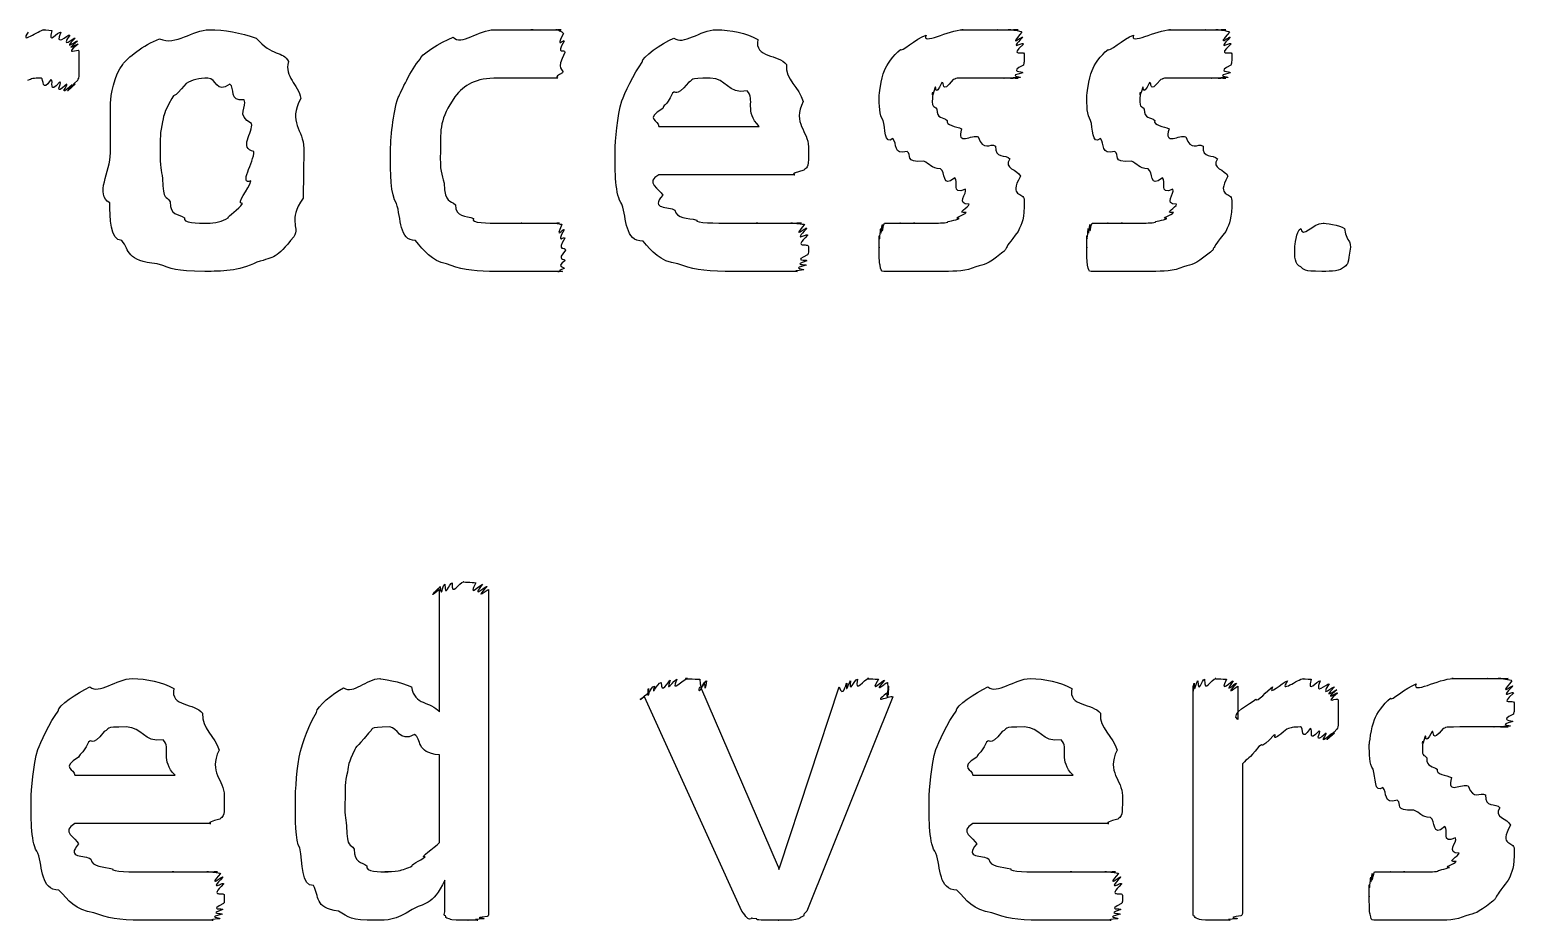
# Model space of a CAD drawing. Header units: millimetres. Extents: x 0 to 216, y 0 to 279.
# Drawn here: x 119.39 to 130.24, y 147.65 to 154.15 of the extents above; entities that cross this region are included whole.
import ezdxf

# ---------------------------------------------------------------- set-up
doc = ezdxf.new("R2010")
doc.units = ezdxf.units.MM
doc.layers.get('0').update_dxf_attribs({"linetype": 'CONTINUOUS'})

msp = doc.modelspace()

# ---------------------------------------------------------------- linework, layer by layer
at = {"color": 0}
for p, q in [((119.753, 153.914), (119.753, 153.914)), ((123.989, 153.446), (124.722, 153.446)), ((121.032, 153.264), (121.032, 153.264)), ((121.395, 153.286), (121.395, 153.286)), ((125.081, 153.297), (125.081, 153.236)), ((124.976, 153.093), (123.989, 153.093)), ((126.657, 152.906), (126.657, 152.906)), ((128.173, 152.906), (128.173, 152.906)), ((129.039, 152.564), (129.039, 152.564)), ((123.308, 152.542), (123.308, 152.542)), ((122.386, 149.173), (122.386, 150.066)), ((122.745, 150.066), (122.745, 147.706)), ((124.292, 149.354), (124.86, 148.042)), ((124.871, 148.042), (125.306, 149.354)), ((125.665, 149.36), (125.665, 149.36)), ((127.891, 147.706), (127.891, 149.36)), ((128.217, 149.36), (128.217, 149.117)), ((124.595, 147.718), (123.884, 149.283)), ((125.698, 149.283), (125.069, 147.718)), ((128.95, 149.178), (128.95, 149.178)), ((122.386, 148.219), (122.386, 148.858)), ((128.25, 148.792), (128.25, 147.706)), ((119.724, 148.71), (120.457, 148.71)), ((126.282, 148.71), (127.015, 148.71)), ((120.815, 148.561), (120.815, 148.5)), ((127.374, 148.561), (127.374, 148.5)), ((120.711, 148.357), (119.724, 148.357)), ((127.269, 148.357), (126.282, 148.357)), ((130.236, 148.169), (130.236, 148.169)), ((124.86, 148.042), (124.865, 148.021)), ((124.865, 148.021), (124.871, 148.042)), ((122.425, 147.712), (122.425, 147.943))]:
    msp.add_line(p, q, dxfattribs=at)
for points in [[(119.384, 154.135), (119.312, 154.033), (119.462, 154.152), (119.499, 154.152)], [(119.499, 154.152), (119.48, 154.152), (119.532, 154.149), (119.555, 154.146)], [(119.555, 154.146), (119.524, 154.03), (119.599, 154.142), (119.621, 154.135)], [(119.621, 154.135), (119.572, 154.015), (119.668, 154.12), (119.687, 154.113)], [(119.687, 154.113), (119.61, 154), (119.717, 154.098), (119.725, 154.091)], [(119.725, 154.091), (119.623, 153.986), (119.738, 154.076), (119.742, 154.069)], [(119.742, 154.069), (119.632, 153.975), (119.747, 154.058), (119.747, 154.047)], [(120.073, 153.898), (120.106, 153.945), (120.224, 154.041), (120.343, 154.085)], [(120.343, 154.085), (120.461, 154.033), (120.585, 154.152), (120.706, 154.152)], [(120.706, 154.152), (120.814, 154.152), (120.934, 154.131), (121.048, 154.091)], [(121.048, 154.091), (121.164, 153.956), (121.244, 153.997), (121.285, 153.92)], [(122.245, 153.936), (122.242, 153.964), (122.394, 154.063), (122.487, 154.097)], [(122.487, 154.097), (122.543, 154.033), (122.677, 154.152), (122.785, 154.152)], [(122.785, 154.152), (122.819, 154.152), (122.885, 154.152), (122.934, 154.152)], [(122.934, 154.152), (122.918, 154.152), (123.03, 154.152), (123.071, 154.152)], [(123.071, 154.152), (123, 154.152), (123.148, 154.152), (123.182, 154.152)], [(123.182, 154.152), (123.183, 154.152), (123.237, 154.152), (123.248, 154.152)], [(123.248, 154.152), (123.209, 154.152), (123.271, 154.152), (123.275, 154.152)], [(123.275, 154.152), (123.22, 154.152), (123.288, 154.142), (123.292, 154.124)], [(123.292, 154.124), (123.227, 154), (123.297, 154.091), (123.297, 154.069)], [(123.297, 154.069), (123.231, 153.956), (123.303, 154.019), (123.303, 153.986)], [(123.868, 153.914), (123.863, 153.953), (124.007, 154.05), (124.099, 154.091)], [(124.099, 154.091), (124.165, 154.033), (124.293, 154.152), (124.408, 154.152)], [(124.408, 154.152), (124.514, 154.152), (124.626, 154.127), (124.711, 154.08)], [(124.711, 154.08), (124.684, 153.942), (124.865, 153.975), (124.92, 153.898)], [(125.753, 154.008), (125.753, 153.982), (125.866, 154.087), (125.94, 154.113)], [(125.94, 154.113), (125.903, 154.033), (126.107, 154.152), (126.21, 154.152)], [(126.21, 154.152), (126.168, 154.152), (126.299, 154.152), (126.343, 154.152)], [(126.343, 154.152), (126.373, 154.152), (126.427, 154.152), (126.464, 154.152)], [(126.464, 154.152), (126.448, 154.152), (126.532, 154.152), (126.558, 154.152)], [(126.558, 154.152), (126.498, 154.152), (126.602, 154.152), (126.613, 154.152)], [(126.613, 154.152), (126.524, 154.152), (126.636, 154.146), (126.64, 154.135)], [(126.64, 154.135), (126.532, 154.011), (126.646, 154.11), (126.646, 154.097)], [(126.646, 154.097), (126.536, 153.986), (126.651, 154.069), (126.651, 154.047)], [(127.269, 154.008), (127.269, 153.982), (127.382, 154.087), (127.456, 154.113)], [(127.456, 154.113), (127.419, 154.033), (127.623, 154.152), (127.726, 154.152)], [(127.726, 154.152), (127.684, 154.152), (127.815, 154.152), (127.859, 154.152)], [(127.859, 154.152), (127.889, 154.152), (127.943, 154.152), (127.98, 154.152)], [(127.98, 154.152), (127.963, 154.152), (128.047, 154.152), (128.074, 154.152)], [(128.074, 154.152), (128.014, 154.152), (128.118, 154.152), (128.129, 154.152)], [(128.129, 154.152), (128.04, 154.152), (128.152, 154.146), (128.156, 154.135)], [(128.156, 154.135), (128.047, 154.011), (128.162, 154.11), (128.162, 154.097)], [(128.162, 154.097), (128.051, 153.986), (128.167, 154.069), (128.167, 154.047)], [(119.747, 154.047), (119.634, 153.953), (119.753, 154.019), (119.753, 153.997)], [(119.753, 153.997), (119.753, 153.912), (119.753, 153.95), (119.753, 153.914)], [(123.303, 153.986), (123.231, 153.854), (123.297, 153.866), (123.286, 153.837)], [(125.637, 153.854), (125.65, 153.894), (125.7, 153.964), (125.753, 154.008)], [(126.651, 154.047), (126.538, 153.945), (126.657, 154.004), (126.657, 153.975)], [(126.657, 153.975), (126.657, 153.887), (126.654, 153.917), (126.651, 153.892)], [(127.153, 153.854), (127.165, 153.894), (127.216, 153.964), (127.269, 154.008)], [(128.167, 154.047), (128.054, 153.945), (128.173, 154.004), (128.173, 153.975)], [(128.173, 153.975), (128.173, 153.887), (128.17, 153.917), (128.167, 153.892)], [(119.753, 153.914), (119.753, 153.843), (119.753, 153.854), (119.753, 153.832)], [(119.984, 153.617), (119.984, 153.669), (120.013, 153.821), (120.073, 153.898)], [(121.285, 153.92), (121.248, 153.805), (121.358, 153.756), (121.374, 153.65)], [(122.084, 153.656), (122.107, 153.7), (122.178, 153.862), (122.245, 153.936)], [(123.719, 153.633), (123.738, 153.68), (123.804, 153.837), (123.868, 153.914)], [(124.92, 153.898), (124.911, 153.788), (125.016, 153.73), (125.042, 153.628)], [(125.598, 153.672), (125.598, 153.662), (125.611, 153.799), (125.637, 153.854)], [(126.651, 153.892), (126.536, 153.839), (126.649, 153.851), (126.646, 153.837)], [(127.114, 153.672), (127.114, 153.662), (127.127, 153.799), (127.153, 153.854)], [(128.167, 153.892), (128.051, 153.839), (128.165, 153.851), (128.162, 153.837)], [(119.477, 153.799), (119.418, 153.799), (119.411, 153.793), (119.378, 153.782)], [(119.549, 153.788), (119.477, 153.68), (119.502, 153.799), (119.477, 153.799)], [(119.615, 153.771), (119.524, 153.669), (119.574, 153.784), (119.549, 153.788)], [(119.665, 153.755), (119.561, 153.658), (119.633, 153.767), (119.615, 153.771)], [(119.703, 153.749), (119.59, 153.647), (119.678, 153.75), (119.665, 153.755)], [(119.725, 153.755), (119.612, 153.647), (119.714, 153.749), (119.703, 153.749)], [(119.742, 153.782), (119.623, 153.658), (119.732, 153.761), (119.725, 153.755)], [(119.753, 153.832), (119.753, 153.799), (119.749, 153.793), (119.742, 153.782)], [(120.536, 153.76), (120.428, 153.629), (120.46, 153.697), (120.431, 153.65)], [(120.696, 153.799), (120.631, 153.799), (120.58, 153.785), (120.536, 153.76)], [(120.855, 153.755), (120.756, 153.68), (120.758, 153.799), (120.696, 153.799)], [(120.96, 153.639), (120.844, 153.625), (120.899, 153.729), (120.855, 153.755)], [(122.812, 153.799), (122.65, 153.799), (122.571, 153.752), (122.498, 153.661)], [(122.983, 153.799), (122.852, 153.799), (122.878, 153.799), (122.812, 153.799)], [(123.104, 153.799), (123.066, 153.799), (123.03, 153.799), (122.983, 153.799)], [(123.192, 153.799), (123.135, 153.799), (123.14, 153.799), (123.104, 153.799)], [(123.248, 153.799), (123.179, 153.799), (123.215, 153.799), (123.192, 153.799)], [(123.286, 153.837), (123.209, 153.799), (123.261, 153.799), (123.248, 153.799)], [(124.204, 153.766), (124.099, 153.64), (124.121, 153.722), (124.088, 153.688)], [(124.364, 153.799), (124.19, 153.799), (124.251, 153.788), (124.204, 153.766)], [(124.634, 153.705), (124.488, 153.68), (124.485, 153.799), (124.364, 153.799)], [(126.056, 153.766), (125.998, 153.651), (126.018, 153.746), (126.007, 153.732)], [(126.139, 153.788), (126.042, 153.669), (126.078, 153.777), (126.056, 153.766)], [(126.26, 153.799), (126.112, 153.799), (126.175, 153.795), (126.139, 153.788)], [(126.398, 153.799), (126.326, 153.799), (126.311, 153.799), (126.26, 153.799)], [(126.503, 153.799), (126.406, 153.799), (126.438, 153.799), (126.398, 153.799)], [(126.574, 153.799), (126.465, 153.799), (126.532, 153.799), (126.503, 153.799)], [(126.613, 153.799), (126.503, 153.799), (126.592, 153.799), (126.574, 153.799)], [(126.629, 153.804), (126.516, 153.799), (126.62, 153.799), (126.613, 153.799)], [(126.646, 153.837), (126.527, 153.81), (126.636, 153.811), (126.629, 153.804)], [(127.572, 153.766), (127.514, 153.651), (127.533, 153.746), (127.522, 153.732)], [(127.654, 153.788), (127.558, 153.669), (127.594, 153.777), (127.572, 153.766)], [(127.776, 153.799), (127.628, 153.799), (127.69, 153.795), (127.654, 153.788)], [(127.914, 153.799), (127.842, 153.799), (127.827, 153.799), (127.776, 153.799)], [(128.018, 153.799), (127.922, 153.799), (127.954, 153.799), (127.914, 153.799)], [(128.09, 153.799), (127.981, 153.799), (128.047, 153.799), (128.018, 153.799)], [(128.129, 153.799), (128.018, 153.799), (128.108, 153.799), (128.09, 153.799)], [(128.145, 153.804), (128.032, 153.799), (128.136, 153.799), (128.129, 153.799)], [(128.162, 153.837), (128.043, 153.81), (128.152, 153.811), (128.145, 153.804)], [(120.431, 153.65), (120.37, 153.534), (120.378, 153.545), (120.365, 153.479)], [(121.015, 153.468), (120.895, 153.526), (120.985, 153.591), (120.96, 153.639)], [(121.374, 153.65), (121.277, 153.475), (121.395, 153.421), (121.395, 153.286)], [(122.029, 153.247), (122.029, 153.358), (122.047, 153.545), (122.084, 153.656)], [(122.498, 153.661), (122.389, 153.497), (122.393, 153.436), (122.393, 153.264)], [(123.669, 153.264), (123.669, 153.343), (123.686, 153.523), (123.719, 153.633)], [(124.088, 153.688), (124.036, 153.578), (124.035, 153.622), (124.017, 153.578)], [(124.722, 153.446), (124.609, 153.556), (124.696, 153.642), (124.634, 153.705)], [(125.626, 153.49), (125.598, 153.526), (125.598, 153.602), (125.598, 153.672)], [(126.007, 153.732), (125.976, 153.625), (125.99, 153.708), (125.99, 153.694)], [(125.99, 153.694), (125.976, 153.563), (125.998, 153.606), (126.018, 153.573)], [(127.142, 153.49), (127.114, 153.526), (127.114, 153.602), (127.114, 153.672)], [(127.522, 153.732), (127.492, 153.625), (127.506, 153.708), (127.506, 153.694)], [(127.506, 153.694), (127.492, 153.563), (127.514, 153.606), (127.533, 153.573)], [(119.984, 153.253), (119.984, 153.332), (119.984, 153.507), (119.984, 153.617)], [(124.017, 153.578), (123.881, 153.493), (123.989, 153.493), (123.989, 153.446)], [(125.042, 153.628), (124.962, 153.464), (125.081, 153.414), (125.081, 153.297)], [(126.018, 153.573), (126.018, 153.501), (126.064, 153.515), (126.095, 153.49)], [(127.533, 153.573), (127.533, 153.501), (127.58, 153.515), (127.61, 153.49)], [(120.365, 153.479), (120.344, 153.405), (120.348, 153.348), (120.348, 153.275)], [(121.032, 153.264), (120.917, 153.281), (121.026, 153.405), (121.015, 153.468)], [(125.698, 153.358), (125.634, 153.305), (125.644, 153.438), (125.626, 153.49)], [(126.095, 153.49), (126.08, 153.453), (126.162, 153.447), (126.199, 153.429)], [(126.199, 153.429), (126.157, 153.299), (126.279, 153.391), (126.321, 153.369)], [(127.213, 153.358), (127.15, 153.305), (127.16, 153.438), (127.142, 153.49)], [(127.61, 153.49), (127.595, 153.453), (127.678, 153.447), (127.715, 153.429)], [(127.715, 153.429), (127.672, 153.299), (127.795, 153.391), (127.836, 153.369)], [(125.802, 153.264), (125.698, 153.232), (125.731, 153.32), (125.698, 153.358)], [(126.321, 153.369), (126.359, 153.259), (126.406, 153.327), (126.448, 153.303)], [(127.318, 153.264), (127.213, 153.232), (127.247, 153.32), (127.213, 153.358)], [(127.836, 153.369), (127.875, 153.259), (127.922, 153.327), (127.963, 153.303)], [(119.979, 152.889), (119.866, 152.946), (119.984, 153.116), (119.984, 153.253)], [(120.348, 153.275), (120.344, 153.14), (120.354, 153.132), (120.365, 153.066)], [(121.01, 153.049), (120.917, 153.012), (121.032, 153.187), (121.032, 153.264)], [(121.395, 153.286), (121.395, 153.089), (121.393, 153.033), (121.39, 152.922)], [(122.073, 152.884), (122.029, 152.942), (122.029, 153.111), (122.029, 153.247)], [(122.393, 153.264), (122.389, 153.118), (122.402, 153.099), (122.421, 153.033)], [(123.719, 152.878), (123.669, 152.942), (123.669, 153.116), (123.669, 153.264)], [(125.081, 153.236), (125.081, 153.137), (125.069, 153.148), (125.047, 153.126)], [(125.924, 153.192), (125.775, 153.181), (125.843, 153.238), (125.802, 153.264)], [(126.448, 153.303), (126.439, 153.206), (126.522, 153.245), (126.552, 153.209)], [(126.552, 153.209), (126.503, 153.137), (126.61, 153.133), (126.629, 153.082)], [(127.44, 153.192), (127.291, 153.181), (127.358, 153.238), (127.318, 153.264)], [(127.963, 153.303), (127.955, 153.206), (128.038, 153.245), (128.068, 153.209)], [(128.068, 153.209), (128.018, 153.137), (128.126, 153.133), (128.145, 153.082)], [(123.989, 153.093), (123.881, 153.038), (123.997, 152.988), (124.017, 152.944)], [(125.047, 153.126), (124.918, 153.093), (125, 153.093), (124.976, 153.093)], [(126.045, 153.137), (125.976, 153.14), (125.968, 153.173), (125.924, 153.192)], [(126.15, 153.071), (126.053, 152.986), (126.085, 153.118), (126.045, 153.137)], [(127.561, 153.137), (127.492, 153.14), (127.484, 153.173), (127.44, 153.192)], [(127.666, 153.071), (127.569, 152.986), (127.601, 153.118), (127.561, 153.137)], [(120.365, 153.066), (120.366, 152.895), (120.394, 152.946), (120.42, 152.895)], [(120.949, 152.884), (120.891, 152.884), (120.999, 152.986), (121.01, 153.049)], [(122.421, 153.033), (122.426, 152.873), (122.466, 152.917), (122.503, 152.873)], [(126.227, 152.988), (126.117, 152.939), (126.183, 153.049), (126.15, 153.071)], [(126.255, 152.878), (126.153, 152.876), (126.245, 152.958), (126.227, 152.988)], [(126.629, 153.082), (126.538, 152.92), (126.657, 152.975), (126.657, 152.906)], [(127.743, 152.988), (127.633, 152.939), (127.699, 153.049), (127.666, 153.071)], [(127.77, 152.878), (127.669, 152.876), (127.761, 152.958), (127.743, 152.988)], [(128.145, 153.082), (128.054, 152.92), (128.173, 152.975), (128.173, 152.906)], [(120.067, 152.613), (119.98, 152.615), (119.979, 152.782), (119.979, 152.889)], [(120.42, 152.895), (120.417, 152.795), (120.481, 152.808), (120.525, 152.779)], [(120.844, 152.779), (120.836, 152.791), (120.923, 152.84), (120.949, 152.884)], [(121.39, 152.922), (121.274, 152.754), (121.368, 152.721), (121.324, 152.641)], [(122.211, 152.613), (122.091, 152.611), (122.107, 152.776), (122.073, 152.884)], [(122.503, 152.873), (122.499, 152.785), (122.583, 152.795), (122.636, 152.774)], [(123.873, 152.608), (123.738, 152.608), (123.755, 152.771), (123.719, 152.878)], [(124.017, 152.944), (123.919, 152.835), (124.063, 152.867), (124.105, 152.834)], [(126.232, 152.818), (126.153, 152.809), (126.255, 152.856), (126.255, 152.878)], [(126.657, 152.906), (126.657, 152.765), (126.642, 152.746), (126.613, 152.68)], [(127.748, 152.818), (127.669, 152.809), (127.77, 152.856), (127.77, 152.878)], [(128.173, 152.906), (128.173, 152.765), (128.157, 152.746), (128.129, 152.68)], [(120.525, 152.779), (120.505, 152.74), (120.624, 152.74), (120.69, 152.74)], [(120.69, 152.74), (120.748, 152.74), (120.8, 152.753), (120.844, 152.779)], [(122.636, 152.774), (122.605, 152.74), (122.751, 152.74), (122.818, 152.74)], [(124.105, 152.834), (124.117, 152.774), (124.199, 152.78), (124.265, 152.762)], [(126.1, 152.746), (126.083, 152.751), (126.161, 152.762), (126.183, 152.774)], [(126.183, 152.774), (126.128, 152.774), (126.221, 152.798), (126.232, 152.818)], [(127.616, 152.746), (127.599, 152.751), (127.677, 152.762), (127.699, 152.774)], [(127.699, 152.774), (127.643, 152.774), (127.737, 152.798), (127.748, 152.818)], [(122.818, 152.74), (122.856, 152.74), (122.94, 152.74), (122.989, 152.74)], [(122.989, 152.74), (122.951, 152.74), (123.078, 152.74), (123.115, 152.74)], [(123.115, 152.74), (123.143, 152.74), (123.182, 152.74), (123.203, 152.74)], [(123.203, 152.74), (123.19, 152.74), (123.249, 152.74), (123.264, 152.74)], [(123.264, 152.74), (123.212, 152.74), (123.276, 152.736), (123.281, 152.729)], [(123.281, 152.729), (123.223, 152.608), (123.293, 152.709), (123.297, 152.691)], [(123.297, 152.691), (123.231, 152.575), (123.303, 152.655), (123.303, 152.63)], [(124.265, 152.762), (124.249, 152.74), (124.411, 152.74), (124.507, 152.74)], [(124.507, 152.74), (124.54, 152.74), (124.652, 152.74), (124.711, 152.74)], [(124.711, 152.74), (124.657, 152.74), (124.818, 152.74), (124.86, 152.74)], [(124.86, 152.74), (124.86, 152.74), (124.938, 152.74), (124.964, 152.74)], [(124.964, 152.74), (124.915, 152.74), (125.016, 152.74), (125.031, 152.74)], [(125.031, 152.74), (124.94, 152.74), (125.049, 152.736), (125.053, 152.729)], [(125.053, 152.729), (124.951, 152.611), (125.065, 152.716), (125.069, 152.702)], [(125.069, 152.702), (124.959, 152.586), (125.075, 152.674), (125.075, 152.652)], [(125.598, 152.647), (125.601, 152.582), (125.605, 152.687), (125.61, 152.702)], [(125.61, 152.702), (125.61, 152.611), (125.616, 152.725), (125.621, 152.729)], [(125.621, 152.729), (125.616, 152.622), (125.629, 152.74), (125.637, 152.74)], [(125.637, 152.74), (125.634, 152.74), (125.662, 152.74), (125.681, 152.74)], [(125.681, 152.74), (125.676, 152.74), (125.727, 152.74), (125.753, 152.74)], [(125.753, 152.74), (125.731, 152.74), (125.816, 152.74), (125.858, 152.74)], [(125.858, 152.74), (125.811, 152.74), (125.943, 152.74), (125.995, 152.74)], [(125.995, 152.74), (126.02, 152.74), (126.07, 152.742), (126.1, 152.746)], [(126.613, 152.68), (126.483, 152.52), (126.547, 152.564), (126.492, 152.52)], [(127.114, 152.647), (127.117, 152.582), (127.121, 152.687), (127.125, 152.702)], [(127.125, 152.702), (127.125, 152.611), (127.132, 152.725), (127.137, 152.729)], [(127.137, 152.729), (127.132, 152.622), (127.145, 152.74), (127.153, 152.74)], [(127.153, 152.74), (127.15, 152.74), (127.178, 152.74), (127.197, 152.74)], [(127.197, 152.74), (127.192, 152.74), (127.243, 152.74), (127.269, 152.74)], [(127.269, 152.74), (127.247, 152.74), (127.332, 152.74), (127.374, 152.74)], [(127.374, 152.74), (127.327, 152.74), (127.459, 152.74), (127.511, 152.74)], [(127.511, 152.74), (127.536, 152.74), (127.586, 152.742), (127.616, 152.746)], [(128.129, 152.68), (127.999, 152.52), (128.063, 152.564), (128.007, 152.52)], [(128.632, 152.564), (128.632, 152.575), (128.645, 152.68), (128.676, 152.702)], [(128.676, 152.702), (128.689, 152.622), (128.76, 152.74), (128.841, 152.74)], [(128.841, 152.74), (128.844, 152.74), (128.965, 152.727), (128.995, 152.702)], [(128.995, 152.702), (129.02, 152.575), (129.039, 152.633), (129.039, 152.564)], [(120.326, 152.443), (120.098, 152.465), (120.125, 152.539), (120.067, 152.613)], [(121.324, 152.641), (121.186, 152.476), (121.189, 152.498), (121.054, 152.454)], [(122.437, 152.443), (122.33, 152.465), (122.273, 152.539), (122.211, 152.613)], [(123.303, 152.63), (123.234, 152.523), (123.308, 152.575), (123.308, 152.542)], [(124.127, 152.443), (123.992, 152.461), (123.942, 152.534), (123.873, 152.608)], [(125.075, 152.652), (124.962, 152.542), (125.081, 152.602), (125.081, 152.569)], [(125.081, 152.569), (125.081, 152.487), (125.078, 152.527), (125.075, 152.509)], [(125.598, 152.564), (125.598, 152.538), (125.598, 152.625), (125.598, 152.647)], [(125.604, 152.432), (125.598, 152.45), (125.598, 152.509), (125.598, 152.564)], [(127.114, 152.564), (127.114, 152.538), (127.114, 152.625), (127.114, 152.647)], [(127.12, 152.432), (127.114, 152.45), (127.114, 152.509), (127.114, 152.564)], [(128.676, 152.421), (128.632, 152.435), (128.632, 152.494), (128.632, 152.564)], [(129.039, 152.564), (129.02, 152.435), (129.024, 152.446), (128.995, 152.421)], [(120.673, 152.388), (120.448, 152.388), (120.443, 152.406), (120.326, 152.443)], [(121.054, 152.454), (120.917, 152.388), (120.795, 152.388), (120.673, 152.388)], [(122.751, 152.388), (122.627, 152.388), (122.528, 152.406), (122.437, 152.443)], [(123.303, 152.465), (123.231, 152.417), (123.3, 152.423), (123.297, 152.41)], [(123.308, 152.542), (123.234, 152.461), (123.305, 152.487), (123.303, 152.465)], [(124.474, 152.388), (124.309, 152.388), (124.226, 152.406), (124.127, 152.443)], [(125.069, 152.465), (124.955, 152.428), (125.067, 152.443), (125.064, 152.432)], [(125.075, 152.509), (124.959, 152.454), (125.072, 152.479), (125.069, 152.465)], [(126.492, 152.52), (126.377, 152.432), (126.377, 152.443), (126.304, 152.421)], [(128.007, 152.52), (127.893, 152.432), (127.893, 152.443), (127.82, 152.421)], [(122.911, 152.388), (122.801, 152.388), (122.807, 152.388), (122.751, 152.388)], [(123.06, 152.388), (122.907, 152.388), (122.966, 152.388), (122.911, 152.388)], [(123.182, 152.388), (123.117, 152.388), (123.107, 152.388), (123.06, 152.388)], [(123.259, 152.388), (123.187, 152.388), (123.217, 152.388), (123.182, 152.388)], [(123.286, 152.388), (123.216, 152.388), (123.273, 152.388), (123.259, 152.388)], [(123.297, 152.41), (123.227, 152.388), (123.293, 152.388), (123.286, 152.388)], [(124.689, 152.388), (124.518, 152.388), (124.551, 152.388), (124.474, 152.388)], [(124.865, 152.388), (124.768, 152.388), (124.755, 152.388), (124.689, 152.388)], [(124.992, 152.388), (124.871, 152.388), (124.916, 152.388), (124.865, 152.388)], [(125.047, 152.399), (124.937, 152.388), (125.025, 152.388), (124.992, 152.388)], [(125.064, 152.432), (124.948, 152.406), (125.054, 152.41), (125.047, 152.399)], [(125.632, 152.388), (125.61, 152.388), (125.611, 152.401), (125.604, 152.432)], [(125.692, 152.388), (125.634, 152.388), (125.645, 152.388), (125.632, 152.388)], [(125.786, 152.388), (125.687, 152.388), (125.717, 152.388), (125.692, 152.388)], [(125.918, 152.388), (125.764, 152.388), (125.826, 152.388), (125.786, 152.388)], [(126.073, 152.388), (125.976, 152.388), (125.965, 152.388), (125.918, 152.388)], [(126.304, 152.421), (126.234, 152.388), (126.157, 152.388), (126.073, 152.388)], [(127.147, 152.388), (127.125, 152.388), (127.127, 152.401), (127.12, 152.432)], [(127.208, 152.388), (127.15, 152.388), (127.161, 152.388), (127.147, 152.388)], [(127.302, 152.388), (127.202, 152.388), (127.233, 152.388), (127.208, 152.388)], [(127.434, 152.388), (127.28, 152.388), (127.342, 152.388), (127.302, 152.388)], [(127.588, 152.388), (127.492, 152.388), (127.481, 152.388), (127.434, 152.388)], [(127.82, 152.421), (127.75, 152.388), (127.672, 152.388), (127.588, 152.388)], [(128.83, 152.388), (128.689, 152.388), (128.705, 152.399), (128.676, 152.421)], [(128.995, 152.421), (128.962, 152.388), (128.91, 152.388), (128.83, 152.388)], [(122.386, 150.066), (122.271, 149.973), (122.388, 150.079), (122.392, 150.088)], [(122.392, 150.088), (122.399, 149.988), (122.41, 150.1), (122.425, 150.104)], [(122.425, 150.104), (122.428, 149.995), (122.458, 150.111), (122.48, 150.115)], [(122.48, 150.115), (122.472, 150.002), (122.53, 150.121), (122.563, 150.121)], [(122.563, 150.121), (122.542, 150.121), (122.629, 150.118), (122.651, 150.115)], [(122.651, 150.115), (122.586, 149.995), (122.689, 150.107), (122.701, 150.104)], [(122.701, 150.104), (122.612, 149.988), (122.725, 150.095), (122.734, 150.088)], [(122.734, 150.088), (122.626, 149.973), (122.745, 150.072), (122.745, 150.066)], [(119.834, 149.354), (119.9, 149.297), (120.028, 149.415), (120.143, 149.415)], [(120.143, 149.415), (120.249, 149.415), (120.361, 149.39), (120.446, 149.344)], [(121.686, 149.349), (121.763, 149.297), (121.852, 149.415), (121.951, 149.415)], [(121.951, 149.415), (121.947, 149.415), (122.112, 149.394), (122.182, 149.354)], [(124.006, 149.388), (124.001, 149.286), (124.061, 149.4), (124.072, 149.404)], [(124.072, 149.404), (124.027, 149.294), (124.102, 149.41), (124.121, 149.41)], [(124.121, 149.41), (124.068, 149.297), (124.168, 149.415), (124.199, 149.415)], [(124.199, 149.415), (124.134, 149.415), (124.265, 149.412), (124.287, 149.41)], [(124.287, 149.41), (124.295, 149.294), (124.325, 149.406), (124.336, 149.399)], [(125.389, 149.399), (125.373, 149.294), (125.417, 149.41), (125.439, 149.41)], [(125.439, 149.41), (125.417, 149.297), (125.488, 149.415), (125.522, 149.415)], [(125.522, 149.415), (125.479, 149.415), (125.574, 149.412), (125.593, 149.41)], [(125.593, 149.41), (125.516, 149.294), (125.626, 149.407), (125.637, 149.404)], [(125.637, 149.404), (125.538, 149.286), (125.655, 149.394), (125.659, 149.388)], [(126.392, 149.354), (126.458, 149.297), (126.587, 149.415), (126.701, 149.415)], [(126.701, 149.415), (126.807, 149.415), (126.919, 149.39), (127.004, 149.344)], [(127.925, 149.399), (127.927, 149.294), (127.955, 149.41), (127.974, 149.41)], [(127.974, 149.41), (127.969, 149.297), (128.024, 149.415), (128.057, 149.415)], [(128.057, 149.415), (128.031, 149.415), (128.112, 149.412), (128.134, 149.41)], [(128.134, 149.41), (128.075, 149.294), (128.173, 149.406), (128.184, 149.399)], [(128.58, 149.399), (128.509, 149.297), (128.659, 149.415), (128.697, 149.415)], [(128.697, 149.415), (128.677, 149.415), (128.729, 149.412), (128.752, 149.41)], [(128.752, 149.41), (128.721, 149.294), (128.796, 149.406), (128.818, 149.399)], [(129.519, 149.377), (129.482, 149.297), (129.686, 149.415), (129.789, 149.415)], [(129.789, 149.415), (129.746, 149.415), (129.877, 149.415), (129.921, 149.415)], [(129.921, 149.415), (129.952, 149.415), (130.006, 149.415), (130.043, 149.415)], [(130.043, 149.415), (130.026, 149.415), (130.11, 149.415), (130.137, 149.415)], [(130.137, 149.415), (130.077, 149.415), (130.181, 149.415), (130.192, 149.415)], [(130.192, 149.415), (130.103, 149.415), (130.215, 149.41), (130.219, 149.399)], [(119.603, 149.178), (119.599, 149.217), (119.742, 149.313), (119.834, 149.354)], [(120.446, 149.344), (120.419, 149.206), (120.6, 149.239), (120.656, 149.162)], [(121.488, 149.167), (121.491, 149.213), (121.609, 149.308), (121.686, 149.349)], [(122.182, 149.354), (122.204, 149.217), (122.32, 149.253), (122.386, 149.173)], [(123.884, 149.283), (123.796, 149.224), (123.92, 149.31), (123.917, 149.321)], [(123.912, 149.344), (123.906, 149.257), (123.926, 149.356), (123.956, 149.36)], [(123.917, 149.321), (123.906, 149.246), (123.912, 149.339), (123.912, 149.344)], [(123.956, 149.36), (123.935, 149.272), (123.972, 149.38), (124.006, 149.388)], [(124.314, 149.382), (124.27, 149.268), (124.284, 149.365), (124.292, 149.354)], [(124.336, 149.399), (124.317, 149.283), (124.339, 149.389), (124.314, 149.382)], [(125.306, 149.354), (125.335, 149.268), (125.353, 149.374), (125.361, 149.382)], [(125.361, 149.382), (125.35, 149.283), (125.378, 149.394), (125.389, 149.399)], [(125.654, 149.31), (125.538, 149.219), (125.668, 149.294), (125.698, 149.283)], [(125.659, 149.327), (125.659, 149.235), (125.656, 149.317), (125.654, 149.31)], [(125.659, 149.388), (125.662, 149.272), (125.665, 149.371), (125.665, 149.36)], [(125.665, 149.344), (125.662, 149.246), (125.662, 149.334), (125.659, 149.327)], [(125.665, 149.36), (125.662, 149.257), (125.665, 149.35), (125.665, 149.344)], [(126.161, 149.178), (126.157, 149.217), (126.3, 149.313), (126.392, 149.354)], [(127.004, 149.344), (126.977, 149.206), (127.158, 149.239), (127.213, 149.162)], [(127.891, 149.36), (127.891, 149.268), (127.893, 149.374), (127.897, 149.382)], [(127.897, 149.382), (127.899, 149.283), (127.909, 149.394), (127.925, 149.399)], [(128.184, 149.399), (128.097, 149.283), (128.202, 149.389), (128.206, 149.382)], [(128.206, 149.382), (128.108, 149.268), (128.217, 149.367), (128.217, 149.36)], [(128.349, 149.266), (128.357, 149.235), (128.433, 149.333), (128.47, 149.354)], [(128.47, 149.354), (128.432, 149.279), (128.543, 149.39), (128.58, 149.399)], [(128.818, 149.399), (128.77, 149.279), (128.864, 149.383), (128.884, 149.377)], [(128.884, 149.377), (128.807, 149.263), (128.914, 149.362), (128.922, 149.354)], [(128.922, 149.354), (128.82, 149.25), (128.935, 149.339), (128.939, 149.333)], [(128.939, 149.333), (128.829, 149.239), (128.945, 149.321), (128.945, 149.31)], [(128.945, 149.31), (128.831, 149.217), (128.95, 149.283), (128.95, 149.261)], [(129.332, 149.272), (129.332, 149.246), (129.445, 149.35), (129.519, 149.377)], [(130.219, 149.399), (130.11, 149.275), (130.225, 149.374), (130.225, 149.36)], [(130.225, 149.36), (130.114, 149.25), (130.23, 149.333), (130.23, 149.31)], [(130.23, 149.31), (130.117, 149.208), (130.236, 149.268), (130.236, 149.239)], [(128.217, 149.117), (128.156, 149.162), (128.308, 149.229), (128.349, 149.266)], [(128.95, 149.261), (128.95, 149.175), (128.95, 149.214), (128.95, 149.178)], [(129.216, 149.117), (129.228, 149.158), (129.279, 149.228), (129.332, 149.272)], [(130.236, 149.239), (130.236, 149.151), (130.233, 149.181), (130.23, 149.156)], [(119.454, 148.897), (119.473, 148.944), (119.539, 149.101), (119.603, 149.178)], [(120.656, 149.162), (120.646, 149.051), (120.751, 148.994), (120.777, 148.892)], [(121.372, 148.886), (121.384, 148.937), (121.436, 149.09), (121.488, 149.167)], [(126.012, 148.897), (126.031, 148.944), (126.097, 149.101), (126.161, 149.178)], [(127.213, 149.162), (127.204, 149.051), (127.309, 148.994), (127.335, 148.892)], [(128.95, 149.096), (128.95, 149.062), (128.946, 149.057), (128.939, 149.046)], [(128.95, 149.178), (128.95, 149.106), (128.95, 149.117), (128.95, 149.096)], [(129.177, 148.936), (129.177, 148.926), (129.19, 149.062), (129.216, 149.117)], [(130.225, 149.101), (130.106, 149.073), (130.215, 149.075), (130.208, 149.068)], [(130.23, 149.156), (130.114, 149.102), (130.227, 149.115), (130.225, 149.101)], [(119.939, 149.029), (119.834, 148.904), (119.856, 148.985), (119.823, 148.952)], [(120.099, 149.062), (119.925, 149.062), (119.986, 149.051), (119.939, 149.029)], [(120.369, 148.969), (120.223, 148.944), (120.22, 149.062), (120.099, 149.062)], [(121.868, 149.018), (121.766, 148.886), (121.794, 148.948), (121.769, 148.897)], [(122.023, 149.062), (121.852, 149.062), (121.912, 149.047), (121.868, 149.018)], [(122.204, 149.007), (122.09, 148.944), (122.084, 149.062), (122.023, 149.062)], [(122.386, 148.858), (122.207, 148.875), (122.262, 148.974), (122.204, 149.007)], [(126.497, 149.029), (126.392, 148.904), (126.414, 148.985), (126.381, 148.952)], [(126.657, 149.062), (126.483, 149.062), (126.544, 149.051), (126.497, 149.029)], [(126.927, 148.969), (126.781, 148.944), (126.778, 149.062), (126.657, 149.062)], [(128.481, 149.002), (128.368, 148.886), (128.411, 148.955), (128.371, 148.919)], [(128.575, 149.046), (128.434, 148.926), (128.514, 149.024), (128.481, 149.002)], [(128.674, 149.062), (128.615, 149.062), (128.608, 149.057), (128.575, 149.046)], [(128.746, 149.051), (128.674, 148.944), (128.699, 149.062), (128.674, 149.062)], [(128.812, 149.035), (128.721, 148.933), (128.771, 149.047), (128.746, 149.051)], [(128.862, 149.018), (128.758, 148.922), (128.83, 149.031), (128.812, 149.035)], [(128.9, 149.013), (128.787, 148.911), (128.875, 149.014), (128.862, 149.018)], [(128.922, 149.018), (128.809, 148.911), (128.911, 149.013), (128.9, 149.013)], [(128.939, 149.046), (128.82, 148.922), (128.929, 149.025), (128.922, 149.018)], [(129.585, 148.996), (129.555, 148.889), (129.569, 148.971), (129.569, 148.958)], [(129.635, 149.029), (129.577, 148.915), (129.596, 149.01), (129.585, 148.996)], [(129.717, 149.051), (129.621, 148.933), (129.657, 149.04), (129.635, 149.029)], [(129.839, 149.062), (129.691, 149.062), (129.753, 149.058), (129.717, 149.051)], [(129.977, 149.062), (129.905, 149.062), (129.89, 149.062), (129.839, 149.062)], [(130.081, 149.062), (129.985, 149.062), (130.017, 149.062), (129.977, 149.062)], [(130.153, 149.062), (130.044, 149.062), (130.11, 149.062), (130.081, 149.062)], [(130.192, 149.062), (130.081, 149.062), (130.171, 149.062), (130.153, 149.062)], [(130.208, 149.068), (130.095, 149.062), (130.198, 149.062), (130.192, 149.062)], [(119.404, 148.528), (119.404, 148.606), (119.421, 148.787), (119.454, 148.897)], [(119.823, 148.952), (119.771, 148.842), (119.769, 148.886), (119.751, 148.842)], [(120.457, 148.71), (120.344, 148.82), (120.431, 148.905), (120.369, 148.969)], [(120.777, 148.892), (120.697, 148.728), (120.815, 148.678), (120.815, 148.561)], [(121.334, 148.511), (121.334, 148.6), (121.346, 148.776), (121.372, 148.886)], [(121.769, 148.897), (121.715, 148.787), (121.725, 148.794), (121.714, 148.732)], [(125.962, 148.528), (125.962, 148.606), (125.979, 148.787), (126.012, 148.897)], [(126.381, 148.952), (126.329, 148.842), (126.328, 148.886), (126.31, 148.842)], [(127.015, 148.71), (126.902, 148.82), (126.989, 148.905), (126.927, 148.969)], [(127.335, 148.892), (127.255, 148.728), (127.374, 148.678), (127.374, 148.561)], [(128.371, 148.919), (128.291, 148.816), (128.294, 148.843), (128.25, 148.792)], [(129.205, 148.754), (129.177, 148.79), (129.177, 148.865), (129.177, 148.936)], [(129.569, 148.958), (129.555, 148.827), (129.577, 148.869), (129.596, 148.836)], [(119.751, 148.842), (119.616, 148.757), (119.724, 148.757), (119.724, 148.71)], [(126.31, 148.842), (126.175, 148.757), (126.282, 148.757), (126.282, 148.71)], [(129.276, 148.621), (129.213, 148.569), (129.223, 148.701), (129.205, 148.754)], [(129.596, 148.836), (129.596, 148.765), (129.643, 148.778), (129.673, 148.754)], [(129.673, 148.754), (129.658, 148.717), (129.741, 148.711), (129.778, 148.693)], [(121.714, 148.732), (121.693, 148.661), (121.697, 148.606), (121.697, 148.544)], [(129.778, 148.693), (129.735, 148.562), (129.858, 148.655), (129.899, 148.632)], [(121.697, 148.544), (121.693, 148.412), (121.7, 148.407), (121.708, 148.34)], [(129.381, 148.528), (129.276, 148.496), (129.31, 148.584), (129.276, 148.621)], [(129.899, 148.632), (129.938, 148.522), (129.985, 148.591), (130.026, 148.566)], [(130.026, 148.566), (130.018, 148.47), (130.101, 148.509), (130.131, 148.473)], [(119.454, 148.142), (119.404, 148.205), (119.404, 148.38), (119.404, 148.528)], [(120.815, 148.5), (120.815, 148.401), (120.805, 148.412), (120.782, 148.39)], [(121.366, 148.18), (121.334, 148.227), (121.334, 148.397), (121.334, 148.511)], [(126.012, 148.142), (125.962, 148.205), (125.962, 148.38), (125.962, 148.528)], [(127.374, 148.5), (127.374, 148.401), (127.362, 148.412), (127.34, 148.39)], [(129.503, 148.456), (129.354, 148.445), (129.421, 148.501), (129.381, 148.528)], [(129.624, 148.401), (129.555, 148.404), (129.547, 148.437), (129.503, 148.456)], [(130.131, 148.473), (130.081, 148.401), (130.189, 148.397), (130.208, 148.346)], [(119.724, 148.357), (119.616, 148.302), (119.732, 148.252), (119.751, 148.208)], [(120.782, 148.39), (120.653, 148.357), (120.735, 148.357), (120.711, 148.357)], [(121.708, 148.34), (121.711, 148.165), (121.737, 148.22), (121.763, 148.169)], [(126.282, 148.357), (126.175, 148.302), (126.29, 148.252), (126.31, 148.208)], [(127.34, 148.39), (127.211, 148.357), (127.294, 148.357), (127.269, 148.357)], [(129.728, 148.335), (129.632, 148.249), (129.664, 148.382), (129.624, 148.401)], [(129.806, 148.252), (129.696, 148.203), (129.762, 148.313), (129.728, 148.335)], [(130.208, 148.346), (130.117, 148.183), (130.236, 148.238), (130.236, 148.169)], [(122.282, 148.114), (122.233, 148.106), (122.349, 148.178), (122.386, 148.219)], [(129.833, 148.142), (129.731, 148.139), (129.824, 148.222), (129.806, 148.252)], [(119.608, 147.872), (119.473, 147.872), (119.49, 148.034), (119.454, 148.142)], [(119.751, 148.208), (119.654, 148.099), (119.798, 148.131), (119.84, 148.098)], [(121.466, 147.905), (121.378, 147.896), (121.389, 148.073), (121.366, 148.18)], [(121.763, 148.169), (121.763, 148.066), (121.82, 148.081), (121.857, 148.048)], [(122.188, 148.048), (122.167, 148.051), (122.248, 148.088), (122.282, 148.114)], [(126.166, 147.872), (126.031, 147.872), (126.048, 148.034), (126.012, 148.142)], [(126.31, 148.208), (126.212, 148.099), (126.357, 148.131), (126.398, 148.098)], [(129.811, 148.081), (129.731, 148.073), (129.833, 148.12), (129.833, 148.142)], [(130.236, 148.169), (130.236, 148.029), (130.221, 148.01), (130.192, 147.943)], [(119.84, 148.098), (119.852, 148.037), (119.934, 148.044), (119.999, 148.026)], [(119.999, 148.026), (119.984, 148.004), (120.146, 148.004), (120.242, 148.004)], [(120.242, 148.004), (120.275, 148.004), (120.387, 148.004), (120.446, 148.004)], [(120.446, 148.004), (120.392, 148.004), (120.554, 148.004), (120.595, 148.004)], [(120.595, 148.004), (120.595, 148.004), (120.673, 148.004), (120.7, 148.004)], [(120.7, 148.004), (120.65, 148.004), (120.751, 148.004), (120.766, 148.004)], [(120.766, 148.004), (120.675, 148.004), (120.784, 148), (120.788, 147.993)], [(121.857, 148.048), (121.841, 148.004), (121.948, 148.004), (122.011, 148.004)], [(122.011, 148.004), (121.932, 148.004), (122.069, 148.007), (122.1, 148.015)], [(122.1, 148.015), (122.108, 148.018), (122.157, 148.033), (122.188, 148.048)], [(126.398, 148.098), (126.41, 148.037), (126.492, 148.044), (126.558, 148.026)], [(126.558, 148.026), (126.542, 148.004), (126.704, 148.004), (126.8, 148.004)], [(126.8, 148.004), (126.833, 148.004), (126.945, 148.004), (127.004, 148.004)], [(127.004, 148.004), (126.95, 148.004), (127.111, 148.004), (127.153, 148.004)], [(127.153, 148.004), (127.153, 148.004), (127.231, 148.004), (127.258, 148.004)], [(127.258, 148.004), (127.208, 148.004), (127.309, 148.004), (127.324, 148.004)], [(127.324, 148.004), (127.233, 148.004), (127.342, 148), (127.346, 147.993)], [(129.199, 147.993), (129.195, 147.886), (129.208, 148.004), (129.216, 148.004)], [(129.216, 148.004), (129.213, 148.004), (129.241, 148.004), (129.26, 148.004)], [(129.26, 148.004), (129.255, 148.004), (129.305, 148.004), (129.332, 148.004)], [(129.332, 148.004), (129.31, 148.004), (129.395, 148.004), (129.436, 148.004)], [(129.436, 148.004), (129.389, 148.004), (129.522, 148.004), (129.574, 148.004)], [(129.574, 148.004), (129.599, 148.004), (129.649, 148.005), (129.679, 148.01)], [(129.679, 148.01), (129.662, 148.015), (129.74, 148.026), (129.762, 148.037)], [(129.762, 148.037), (129.707, 148.037), (129.8, 148.062), (129.811, 148.081)], [(120.788, 147.993), (120.686, 147.875), (120.8, 147.979), (120.805, 147.966)], [(120.805, 147.966), (120.694, 147.85), (120.81, 147.938), (120.81, 147.916)], [(120.81, 147.916), (120.697, 147.806), (120.815, 147.866), (120.815, 147.833)], [(121.648, 147.718), (121.468, 147.742), (121.513, 147.828), (121.466, 147.905)], [(122.425, 147.943), (122.337, 147.753), (122.268, 147.779), (122.188, 147.729)], [(127.346, 147.993), (127.244, 147.875), (127.358, 147.979), (127.362, 147.966)], [(127.362, 147.966), (127.252, 147.85), (127.368, 147.938), (127.368, 147.916)], [(127.368, 147.916), (127.255, 147.806), (127.374, 147.866), (127.374, 147.833)], [(129.177, 147.91), (129.18, 147.846), (129.184, 147.95), (129.188, 147.966)], [(129.177, 147.828), (129.177, 147.802), (129.177, 147.888), (129.177, 147.91)], [(129.188, 147.966), (129.188, 147.875), (129.195, 147.989), (129.199, 147.993)], [(130.192, 147.943), (130.062, 147.784), (130.125, 147.828), (130.07, 147.784)], [(119.862, 147.706), (119.727, 147.724), (119.677, 147.797), (119.608, 147.872)], [(120.815, 147.833), (120.815, 147.75), (120.813, 147.791), (120.81, 147.773)], [(126.42, 147.706), (126.285, 147.724), (126.235, 147.797), (126.166, 147.872)], [(127.374, 147.833), (127.374, 147.75), (127.371, 147.791), (127.368, 147.773)], [(129.183, 147.695), (129.177, 147.713), (129.177, 147.773), (129.177, 147.828)], [(130.07, 147.784), (129.956, 147.695), (129.956, 147.706), (129.883, 147.684)], [(120.209, 147.651), (120.044, 147.651), (119.961, 147.669), (119.862, 147.706)], [(120.799, 147.695), (120.683, 147.669), (120.789, 147.673), (120.782, 147.662)], [(120.805, 147.729), (120.69, 147.691), (120.802, 147.706), (120.799, 147.695)], [(120.81, 147.773), (120.694, 147.718), (120.807, 147.742), (120.805, 147.729)], [(121.918, 147.651), (121.737, 147.651), (121.725, 147.673), (121.648, 147.718)], [(122.188, 147.729), (122.057, 147.651), (122.017, 147.651), (121.918, 147.651)], [(122.43, 147.684), (122.414, 147.68), (122.425, 147.701), (122.425, 147.712)], [(122.458, 147.662), (122.425, 147.665), (122.437, 147.676), (122.43, 147.684)], [(122.734, 147.679), (122.615, 147.665), (122.723, 147.669), (122.712, 147.662)], [(122.745, 147.706), (122.745, 147.676), (122.741, 147.686), (122.734, 147.679)], [(124.661, 147.662), (124.634, 147.654), (124.631, 147.676), (124.595, 147.718)], [(124.7, 147.662), (124.652, 147.665), (124.672, 147.669), (124.661, 147.662)], [(125.047, 147.684), (125.009, 147.665), (125.027, 147.669), (125.009, 147.662)], [(125.069, 147.718), (125.027, 147.68), (125.058, 147.691), (125.047, 147.684)], [(126.767, 147.651), (126.602, 147.651), (126.519, 147.669), (126.42, 147.706)], [(127.357, 147.695), (127.241, 147.669), (127.347, 147.673), (127.34, 147.662)], [(127.362, 147.729), (127.248, 147.691), (127.36, 147.706), (127.357, 147.695)], [(127.368, 147.773), (127.252, 147.718), (127.365, 147.742), (127.362, 147.729)], [(127.897, 147.684), (127.891, 147.68), (127.891, 147.698), (127.891, 147.706)], [(127.925, 147.662), (127.903, 147.665), (127.904, 147.676), (127.897, 147.684)], [(128.239, 147.684), (128.119, 147.665), (128.225, 147.669), (128.211, 147.662)], [(128.25, 147.706), (128.247, 147.68), (128.246, 147.691), (128.239, 147.684)], [(129.211, 147.651), (129.188, 147.651), (129.19, 147.665), (129.183, 147.695)], [(129.883, 147.684), (129.813, 147.651), (129.735, 147.651), (129.651, 147.651)], [(120.424, 147.651), (120.253, 147.651), (120.286, 147.651), (120.209, 147.651)], [(120.6, 147.651), (120.503, 147.651), (120.49, 147.651), (120.424, 147.651)], [(120.727, 147.651), (120.606, 147.651), (120.651, 147.651), (120.6, 147.651)], [(120.782, 147.662), (120.672, 147.651), (120.76, 147.651), (120.727, 147.651)], [(122.508, 147.651), (122.45, 147.654), (122.472, 147.658), (122.458, 147.662)], [(122.59, 147.651), (122.491, 147.651), (122.53, 147.651), (122.508, 147.651)], [(122.662, 147.651), (122.549, 147.651), (122.615, 147.651), (122.59, 147.651)], [(122.712, 147.662), (122.593, 147.654), (122.684, 147.654), (122.662, 147.651)], [(124.761, 147.651), (124.681, 147.654), (124.714, 147.658), (124.7, 147.662)], [(124.854, 147.651), (124.733, 147.651), (124.786, 147.651), (124.761, 147.651)], [(124.948, 147.651), (124.806, 147.651), (124.89, 147.651), (124.854, 147.651)], [(125.009, 147.662), (124.976, 147.654), (124.973, 147.654), (124.948, 147.651)], [(126.982, 147.651), (126.811, 147.651), (126.844, 147.651), (126.767, 147.651)], [(127.158, 147.651), (127.061, 147.651), (127.048, 147.651), (126.982, 147.651)], [(127.285, 147.651), (127.164, 147.651), (127.21, 147.651), (127.158, 147.651)], [(127.34, 147.662), (127.23, 147.651), (127.318, 147.651), (127.285, 147.651)], [(127.98, 147.651), (127.927, 147.654), (127.938, 147.658), (127.925, 147.662)], [(128.068, 147.651), (127.976, 147.651), (128.005, 147.651), (127.98, 147.651)], [(128.156, 147.651), (128.046, 147.651), (128.104, 147.651), (128.068, 147.651)], [(128.211, 147.662), (128.093, 147.654), (128.181, 147.654), (128.156, 147.651)], [(129.271, 147.651), (129.213, 147.651), (129.224, 147.651), (129.211, 147.651)], [(129.365, 147.651), (129.266, 147.651), (129.296, 147.651), (129.271, 147.651)], [(129.497, 147.651), (129.343, 147.651), (129.405, 147.651), (129.365, 147.651)], [(129.651, 147.651), (129.555, 147.651), (129.544, 147.651), (129.497, 147.651)]]:
    msp.add_open_spline(points, degree=3, dxfattribs=at)

doc.saveas('drawing.dxf')
